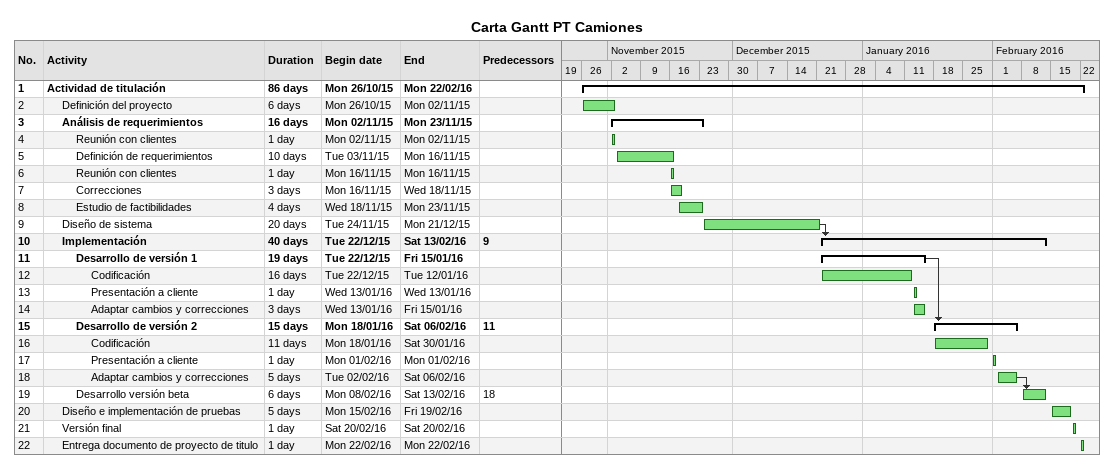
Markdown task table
Carta Gantt PT Camiones

| ID | Level | Task | Duration | Start | Finish | Predecessors |
|---|---|---|---|---|---|---|
| 1 | 1 | **Actividad de titulación** | 86d | 2015-10-26 | 2016-02-22 |  |
| 2 | 2 | Definición del proyecto | 6d | 2015-10-26 | 2015-11-02 |  |
| 3 | 2 | **Análisis de requerimientos** | 16d | 2015-11-02 | 2015-11-23 |  |
| 4 | 3 | Reunión con clientes | 1d | 2015-11-02 | 2015-11-02 |  |
| 5 | 3 | Definición de requerimientos | 10d | 2015-11-03 | 2015-11-16 |  |
| 6 | 3 | Reunión con clientes | 1d | 2015-11-16 | 2015-11-16 |  |
| 7 | 3 | Correcciones | 3d | 2015-11-16 | 2015-11-18 |  |
| 8 | 3 | Estudio de factibilidades | 4d | 2015-11-18 | 2015-11-23 |  |
| 9 | 2 | Diseño de sistema | 20d | 2015-11-24 | 2015-12-21 |  |
| 10 | 2 | **Implementación** | 40d | 2015-12-22 | 2016-02-13 | 9 |
| 11 | 3 | **Desarrollo de versión 1** | 19d | 2015-12-22 | 2016-01-15 |  |
| 12 | 4 | Codificación | 16d | 2015-12-22 | 2016-01-12 |  |
| 13 | 4 | Presentación a cliente | 1d | 2016-01-13 | 2016-01-13 |  |
| 14 | 4 | Adaptar cambios y correcciones | 3d | 2016-01-13 | 2016-01-15 |  |
| 15 | 3 | **Desarrollo de versión 2** | 15d | 2016-01-18 | 2016-02-06 | 11 |
| 16 | 4 | Codificación | 11d | 2016-01-18 | 2016-01-30 |  |
| 17 | 4 | Presentación a cliente | 1d | 2016-02-01 | 2016-02-01 |  |
| 18 | 4 | Adaptar cambios y correcciones | 5d | 2016-02-02 | 2016-02-06 |  |
| 19 | 3 | Desarrollo versión beta | 6d | 2016-02-08 | 2016-02-13 | 18 |
| 20 | 2 | Diseño e implementación de pruebas | 5d | 2016-02-15 | 2016-02-19 |  |
| 21 | 2 | Versión final | 1d | 2016-02-20 | 2016-02-20 |  |
| 22 | 2 | Entrega documento de proyecto de titulo | 1d | 2016-02-22 | 2016-02-22 |  |
